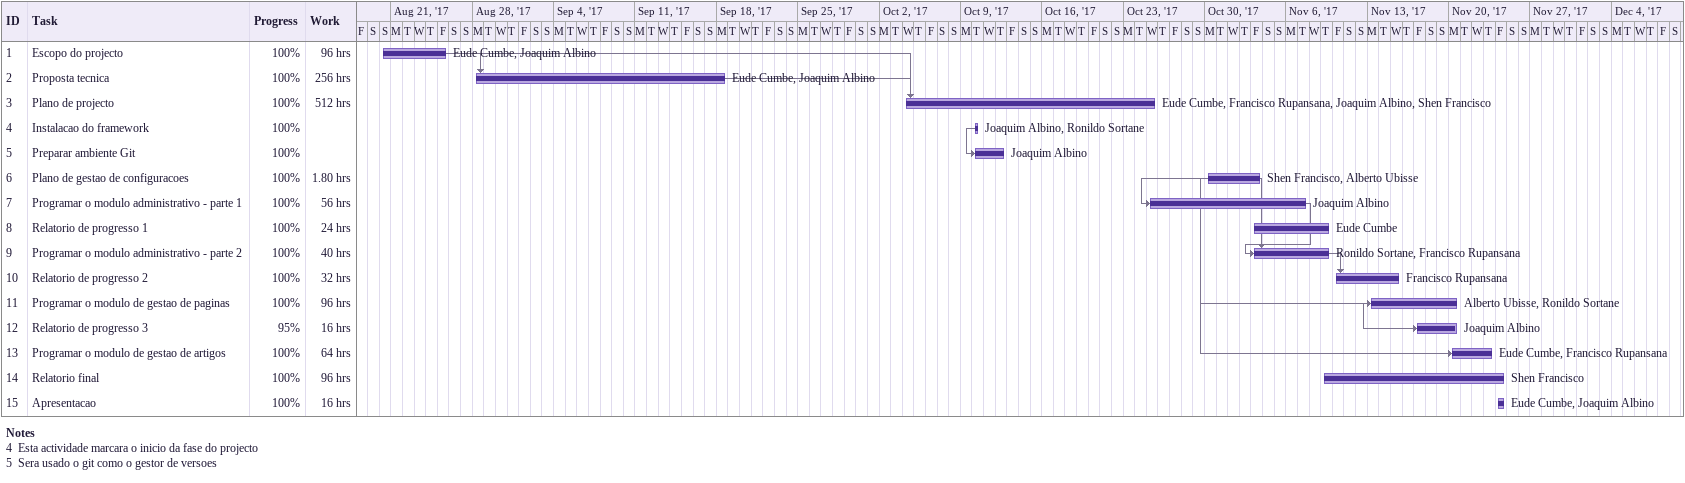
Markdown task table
| ID | Task | Start | Finish | Predecessors | Resources | % complete | Work (h) |
|---|---|---|---|---|---|---|---|
| 1 | Escopo do projecto | 2017-08-20 | 2017-08-25 |  | Eude Cumbe, Joaquim Albino | 100 | 96 |
| 2 | Proposta tecnica | 2017-08-28 | 2017-09-18 | 1 | Eude Cumbe, Joaquim Albino | 100 | 256 |
| 3 | Plano de projecto | 2017-10-04 | 2017-10-25 | 1, 2 | Eude Cumbe, Francisco Rupansana, Joaquim Albino, Shen Francisco | 100 | 512 |
| 4 | Instalacao do framework | 2017-10-10 | 2017-10-10 |  | Joaquim Albino, Ronildo Sortane | 100 |  |
| 5 | Preparar ambiente Git | 2017-10-10 | 2017-10-12 | 4SS | Joaquim Albino | 100 |  |
| 6 | Plano de gestao de configuracoes | 2017-10-30 | 2017-11-03 |  | Shen Francisco, Alberto Ubisse | 100 | 1.80 |
| 7 | Programar o modulo administrativo - parte 1 | 2017-10-25 | 2017-11-07 | 6SS | Joaquim Albino | 100 | 56 |
| 8 | Relatorio de progresso 1 | 2017-11-03 | 2017-11-09 |  | Eude Cumbe | 100 | 24 |
| 9 | Programar o modulo administrativo - parte 2 | 2017-11-03 | 2017-11-09 | 6, 7 | Ronildo Sortane, Francisco Rupansana | 100 | 40 |
| 10 | Relatorio de progresso 2 | 2017-11-10 | 2017-11-15 | 9 | Francisco Rupansana | 100 | 32 |
| 11 | Programar o modulo de gestao de paginas | 2017-11-13 | 2017-11-20 | 6SS | Alberto Ubisse, Ronildo Sortane | 100 | 96 |
| 12 | Relatorio de progresso 3 | 2017-11-17 | 2017-11-20 | 11SS | Joaquim Albino | 95 | 16 |
| 13 | Programar o modulo de gestao de artigos | 2017-11-20 | 2017-11-23 | 6SS | Eude Cumbe, Francisco Rupansana | 100 | 64 |
| 14 | Relatorio final | 2017-11-09 | 2017-11-24 |  | Shen Francisco | 100 | 96 |
| 15 | Apresentacao | 2017-11-24 | 2017-11-24 |  | Eude Cumbe, Joaquim Albino | 100 | 16 |

Notes
- 4: Esta actividade marcara o inicio da fase do projecto
- 5: Sera usado o git como o gestor de versoes
